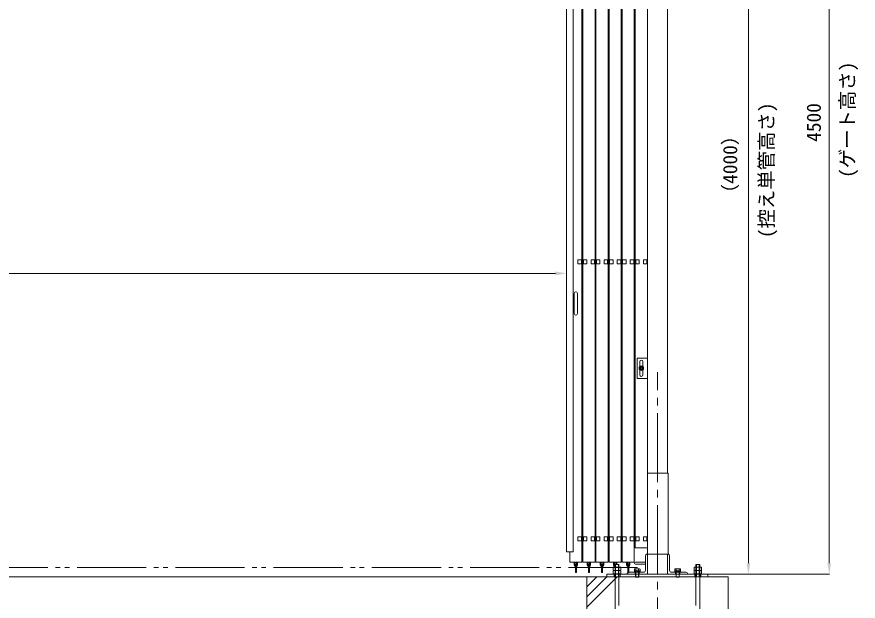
# Model space of a CAD drawing. Units: millimetres, scale not verified. Extents: x 35020 to 55145, y -14438 to 14438.
# Drawn here: x 43099 to 47263, y -11408 to -8516 of the extents above; entities that cross this region are included whole.
import ezdxf
from ezdxf.enums import TextEntityAlignment as Align

# ---------------------------------------------------------------- set-up
doc = ezdxf.new("R2010")
doc.units = ezdxf.units.MM
doc.header["$LTSCALE"] = 38
for name, pattern in [('CHAIN2', [12, 9, -1, 1, -1]), ('DASHED1', [1.8, 1.2, -0.6]), ('DOUBLE_CHAIN2', [12.8, 9, -1, 0.6, -0.6, 0.6, -1])]:
    doc.linetypes.add(name, pattern=pattern)
for name, color, linetype, lineweight in [('0-4_ﾊﾝﾄﾞﾙ', 7, 'Continuous', 18), ('0-5_ﾍﾞｰｽﾗｲﾝ', 5, 'Continuous', 18), ('0-6_ﾎﾞﾙﾄ類', 2, 'Continuous', 18), ('0-8_ﾜｲﾔｰﾛｰﾌﾟ', 7, 'DOUBLE_CHAIN2', 18), ('0-9_基礎工事用PCA小', 7, 'Continuous', 18), ('0-B_寸法', 3, 'Continuous', 18), ('0-C_側固定棒', 7, 'Continuous', 18), ('0-F_中央走行棒', 7, 'Continuous', 18), ('1-0_中央走行棒右', 7, 'Continuous', 18), ('1-3_通芯', 1, 'CHAIN2', 18), ('1-7_標準柱', 7, 'Continuous', 18)]:
    doc.layers.add(name, color=color, linetype=linetype, lineweight=lineweight)
doc.styles.add('ＭＳ ゴシック', font='')
doc.styles.get('ＭＳ ゴシック').set_extended_font_data('MS Gothic')

msp = doc.modelspace()

# ---------------------------------------------------------------- linework, layer by layer
at = {"layer": '0-4_ﾊﾝﾄﾞﾙ'}
for p, q in [((45857.8, -9884.95), (45857.8, -9984.95)), ((45873.8, -9884.95), (45873.8, -9984.95))]:
    msp.add_line(p, q, dxfattribs=at)
for centre, start, end in [((45865.8, -9884.95), 0, 180), ((45865.8, -9984.95), 180, 0)]:
    msp.add_arc(centre, 8, start, end, dxfattribs=at)
at = {"layer": '0-5_ﾍﾞｰｽﾗｲﾝ'}
for p, q in [((46519.8, -11275.5), (47119.8, -11275.5)), ((35419.8, -11287.5), (46619.8, -11287.5))]:
    msp.add_line(p, q, dxfattribs=at)
at = {"layer": '0-6_ﾎﾞﾙﾄ類'}
for p, q in [((46060.27, -11255.48), (46060.27, -11240.9)), ((46079.32, -11255.48), (46079.32, -11240.9)), ((46460.28, -11255.48), (46460.28, -11240.9)), ((46479.33, -11255.48), (46479.33, -11240.9)), ((46060.27, -11258.32), (46060.27, -11272.9)), ((46079.32, -11258.32), (46079.32, -11272.9)), ((46157.97, -11248.5), (46156.12, -11249.55)), ((46156.12, -11249.55), (46156.12, -11258.3)), ((46156.12, -11258.3), (46183.47, -11258.3)), ((46157.97, -11248.5), (46181.62, -11248.5)), ((46158.55, -11258.5), (46181.05, -11258.5)), ((46161.8, -11287.5), (46161.8, -11265.5)), ((46162.98, -11249.55), (46162.98, -11258.3)), ((46163.02, -11290.3), (46163.02, -11265.5)), ((46168.6, -11261.5), (46169.67, -11265.5)), ((46169.92, -11261.5), (46171, -11265.5)), ((46176.62, -11249.55), (46176.62, -11258.3)), ((46177.8, -11287.5), (46177.8, -11265.5)), ((46181.62, -11248.5), (46183.47, -11249.55)), ((46183.47, -11249.55), (46183.47, -11258.3)), ((46357.98, -11248.5), (46356.12, -11249.55)), ((46356.12, -11249.55), (46356.12, -11258.3)), ((46356.12, -11258.3), (46383.47, -11258.3)), ((46357.98, -11248.5), (46381.62, -11248.5)), ((46358.55, -11258.5), (46381.05, -11258.5)), ((46361.8, -11287.5), (46361.8, -11265.5)), ((46362.97, -11249.55), (46362.97, -11258.3)), ((46363.03, -11290.3), (46363.03, -11265.5)), ((46368.6, -11261.5), (46369.68, -11265.5)), ((46369.93, -11261.5), (46371, -11265.5)), ((46376.62, -11249.55), (46376.62, -11258.3)), ((46377.8, -11287.5), (46377.8, -11265.5)), ((46381.62, -11248.5), (46383.47, -11249.55)), ((46383.47, -11249.55), (46383.47, -11258.3)), ((46460.28, -11258.32), (46460.28, -11272.9)), ((46479.33, -11258.32), (46479.33, -11272.9)), ((46161.8, -11287.5), (46163.02, -11290.3)), ((46361.8, -11287.5), (46363.03, -11290.3))]:
    msp.add_line(p, q, dxfattribs=at)
for points in [[(46194.7, -10246.45), (46199.62, -10254.95), (46194.7, -10263.45), (46184.9, -10263.45), (46179.97, -10254.95), (46184.9, -10246.45)], [(46051.32, -11255.48), (46051.32, -11240.9), (46088.28, -11240.9), (46088.28, -11255.48), (46085.8, -11256.9), (46053.8, -11256.9)], [(46451.32, -11255.48), (46451.32, -11240.9), (46488.28, -11240.9), (46488.28, -11255.48), (46485.8, -11256.9), (46453.8, -11256.9)], [(46051.32, -11258.32), (46051.32, -11272.9), (46088.28, -11272.9), (46088.28, -11258.32), (46085.8, -11256.9), (46053.8, -11256.9)], [(46051.8, -11272.9), (46087.8, -11272.9), (46087.8, -11275.5), (46051.8, -11275.5)], [(46183.8, -11258.5), (46183.8, -11261.5), (46155.8, -11261.5), (46155.8, -11258.5)], [(46155.8, -11261.5), (46183.8, -11261.5), (46183.8, -11265.5), (46155.8, -11265.5)], [(46383.8, -11258.5), (46383.8, -11261.5), (46355.8, -11261.5), (46355.8, -11258.5)], [(46355.8, -11261.5), (46383.8, -11261.5), (46383.8, -11265.5), (46355.8, -11265.5)], [(46451.32, -11258.32), (46451.32, -11272.9), (46488.28, -11272.9), (46488.28, -11258.32), (46485.8, -11256.9), (46453.8, -11256.9)], [(46451.8, -11272.9), (46487.8, -11272.9), (46487.8, -11275.5), (46451.8, -11275.5)]]:
    msp.add_lwpolyline(points, close=True, dxfattribs=at)
for points in [[(46163.02, -11290.3), (46176.57, -11290.3), (46176.57, -11265.5)], [(46363.03, -11290.3), (46376.58, -11290.3), (46376.58, -11265.5)], [(46161.8, -11287.5), (46177.8, -11287.5), (46176.57, -11290.3)], [(46361.8, -11287.5), (46377.8, -11287.5), (46376.58, -11290.3)]]:
    msp.add_lwpolyline(points, dxfattribs=at)
for radius in [11, 8.5, 4.75, 4.22]:
    msp.add_circle((46189.8, -10254.95), radius, dxfattribs=at)
for centre, radius, start, end in [((46189.8, -10254.95), 8.9, 132.757, 167.243), ((46189.8, -10254.95), 8.9, 192.757, 227.243), ((46189.8, -10254.95), 8.9, 72.757, 107.243), ((46189.8, -10254.95), 8.9, 252.757, 287.243), ((46189.8, -10254.95), 8.9, 12.757, 47.243), ((46189.8, -10254.95), 8.9, 312.757, 347.243), ((46055.8, -11247.73), 8.95, 240, 300), ((46055.8, -11266.08), 8.95, 60, 120), ((46069.8, -11224.45), 32.45, 252.932, 287.068), ((46069.8, -11289.35), 32.45, 72.932, 107.068), ((46083.8, -11247.73), 8.95, 239.975, 300.025), ((46083.8, -11266.08), 8.95, 59.975, 120.025), ((46159.55, -11254.55), 6.05, 55.616, 124.384), ((46158.55, -11258.3), 0.2, 180, 270), ((46169.8, -11271.12), 22.62, 72.412, 107.588), ((46180.05, -11254.55), 6.05, 55.616, 124.384), ((46181.05, -11258.3), 0.2, 270, 0), ((46359.55, -11254.55), 6.05, 55.616, 124.384), ((46358.55, -11258.3), 0.2, 180, 270), ((46369.8, -11271.12), 22.62, 72.412, 107.588), ((46380.05, -11254.55), 6.05, 55.616, 124.384), ((46381.05, -11258.3), 0.2, 270, 0), ((46455.8, -11247.73), 8.95, 240, 300), ((46455.8, -11266.08), 8.95, 60, 120), ((46469.8, -11224.45), 32.45, 252.932, 287.068), ((46469.8, -11289.35), 32.45, 72.932, 107.068), ((46483.8, -11247.73), 8.95, 239.975, 300.025), ((46483.8, -11266.08), 8.95, 59.975, 120.025)]:
    msp.add_arc(centre, radius, start, end, dxfattribs=at)
at = {"layer": '0-8_ﾜｲﾔｰﾛｰﾌﾟ'}
msp.add_line((46171.4, -11242.5), (37268.2, -11242.5), dxfattribs=at)
at = {"layer": '0-9_基礎工事用PCA小', "color": 4, "linetype": 'DASHED1', "lineweight": 9}
for p, q in [((46055.1, -11275.5), (46055.1, -11287.5)), ((46084.8, -11275.5), (46084.8, -11287.5)), ((46161.8, -11275.5), (46161.8, -11287.5)), ((46177.8, -11275.5), (46177.8, -11287.5)), ((46361.8, -11275.5), (46361.8, -11287.5)), ((46377.8, -11275.5), (46377.8, -11287.5)), ((46454.8, -11275.5), (46454.8, -11287.5)), ((46484.8, -11275.5), (46484.8, -11287.5))]:
    msp.add_line(p, q, dxfattribs=at)
at = {"layer": '0-9_基礎工事用PCA小'}
for p, q in [((45919.8, -11437.5), (46069.8, -11287.5)), ((45919.8, -11387.5), (46019.8, -11287.5)), ((45919.8, -11337.5), (45969.8, -11287.5)), ((46060.27, -11287.5), (46079.32, -11287.5)), ((46479.33, -11287.5), (46460.28, -11287.5))]:
    msp.add_line(p, q, dxfattribs=at)
for points in [[(46060.27, -11804.45), (46060.27, -11227.5), (46079.32, -11227.5), (46079.32, -11429.5)], [(46060.27, -11290), (46062.78, -11287.5), (46062.78, -11227.5), (46076.82, -11227.5), (46076.82, -11287.5), (46079.32, -11290)], [(46479.33, -11804.45), (46479.33, -11227.5), (46460.28, -11227.5), (46460.28, -11429.5)], [(46479.33, -11290), (46476.82, -11287.5), (46476.82, -11227.5), (46462.78, -11227.5), (46462.78, -11287.5), (46460.28, -11290)]]:
    msp.add_lwpolyline(points, dxfattribs=at)
for points in [[(46019.8, -11287.5), (46519.8, -11287.5), (46519.8, -11275.5), (46019.8, -11275.5)], [(45919.8, -12187.5), (46619.8, -12187.5), (46619.8, -11287.5), (45919.8, -11287.5)]]:
    msp.add_lwpolyline(points, close=True, dxfattribs=at)
at = {"layer": '0-B_寸法'}
for p, q in [((47119.8, -6830.5), (47119.8, -11220.5)), ((46719.8, -7330.5), (46719.8, -11220.5)), ((45819.8, -9345.3), (45819.8, -9786.9)), ((37674.8, -9785.9), (45764.8, -9785.9)), ((46320.8, -11275.5), (47120.8, -11275.5)), ((46409.25, -11275.5), (46720.8, -11275.5))]:
    msp.add_line(p, q, dxfattribs=at)
at = {"layer": '0-B_寸法', "color": 91}
for points in [[(45764.8, -9776.73), (45819.8, -9785.9), (45764.8, -9795.08)], [(46710.62, -11220.5), (46719.8, -11275.5), (46728.97, -11220.5)], [(47110.62, -11220.5), (47119.8, -11275.5), (47128.97, -11220.5)]]:
    msp.add_solid(points, dxfattribs=at)
at = {"layer": '0-C_側固定棒'}
for points in [[(46159.8, -11089.95), (46159.8, -7474.95), (46219.8, -7474.95), (46219.8, -11144.95), (46159.8, -11144.95)], [(46179.45, -9738.45), (46162.15, -9738.45), (46162.15, -9718.45), (46179.45, -9718.45)], [(46217.45, -9738.45), (46200.15, -9738.45), (46200.15, -9718.45), (46217.45, -9718.45)], [(46179.45, -11109.95), (46162.15, -11109.95), (46162.15, -11089.95), (46179.45, -11089.95)], [(46217.45, -11109.95), (46200.15, -11109.95), (46200.15, -11089.95), (46217.45, -11089.95)]]:
    msp.add_lwpolyline(points, close=True, dxfattribs=at)
at = {"layer": '0-F_中央走行棒'}
for p, q in [((45922.05, -11228.05), (45922.05, -11214.95)), ((45927.05, -11228.05), (45927.05, -11214.95)), ((45928.1, -11229.45), (45928.1, -11264.45)), ((45933.1, -11264.45), (45933.1, -11229.45)), ((45934.05, -11214.95), (45934.05, -11228.05)), ((45939.05, -11214.95), (45939.05, -11228.05)), ((45986.85, -11228.05), (45986.85, -11214.95)), ((45991.85, -11228.05), (45991.85, -11214.95)), ((45992.9, -11229.45), (45992.9, -11264.45)), ((45997.9, -11264.45), (45997.9, -11229.45)), ((45998.85, -11214.95), (45998.85, -11228.05)), ((46003.85, -11214.95), (46003.85, -11228.05)), ((46051.65, -11228.05), (46051.65, -11214.95)), ((46056.65, -11228.05), (46056.65, -11214.95)), ((46057.7, -11229.45), (46057.7, -11240.9)), ((46063.65, -11214.95), (46063.65, -11227.5)), ((46068.65, -11214.95), (46068.65, -11227.5)), ((46116.45, -11228.05), (46116.45, -11214.95)), ((46121.45, -11228.05), (46121.45, -11214.95)), ((46122.5, -11229.45), (46122.5, -11264.45)), ((46127.5, -11264.45), (46127.5, -11229.45)), ((46128.45, -11214.95), (46128.45, -11228.05)), ((46133.45, -11214.95), (46133.45, -11228.05))]:
    msp.add_line(p, q, dxfattribs=at)
for points in [[(45905.6, -6994.95), (45900.6, -6994.95), (45900.6, -11214.95), (45960.6, -11214.95), (45960.6, -6994.95), (45955.6, -6994.95)], [(45970.4, -6994.95), (45965.4, -6994.95), (45965.4, -11214.95), (46025.4, -11214.95), (46025.4, -6994.95), (46020.4, -6994.95)], [(46035.2, -6994.95), (46030.2, -6994.95), (46030.2, -11214.95), (46090.2, -11214.95), (46090.2, -7045.9)], [(46095, -7050.7), (46095, -11214.95), (46155, -11214.95), (46155, -7301.48)]]:
    msp.add_lwpolyline(points, dxfattribs=at)
for points in [[(45902.95, -9738.45), (45920.25, -9738.45), (45920.25, -9718.45), (45902.95, -9718.45)], [(45940.95, -9738.45), (45958.25, -9738.45), (45958.25, -9718.45), (45940.95, -9718.45)], [(45967.75, -9738.45), (45985.05, -9738.45), (45985.05, -9718.45), (45967.75, -9718.45)], [(46005.75, -9738.45), (46023.05, -9738.45), (46023.05, -9718.45), (46005.75, -9718.45)], [(46032.55, -9738.45), (46049.85, -9738.45), (46049.85, -9718.45), (46032.55, -9718.45)], [(46070.55, -9738.45), (46087.85, -9738.45), (46087.85, -9718.45), (46070.55, -9718.45)], [(46097.35, -9738.45), (46114.65, -9738.45), (46114.65, -9718.45), (46097.35, -9718.45)], [(46135.35, -9738.45), (46152.65, -9738.45), (46152.65, -9718.45), (46135.35, -9718.45)], [(45902.95, -11109.95), (45920.25, -11109.95), (45920.25, -11089.95), (45902.95, -11089.95)], [(45940.95, -11109.95), (45958.25, -11109.95), (45958.25, -11089.95), (45940.95, -11089.95)], [(45967.75, -11109.95), (45985.05, -11109.95), (45985.05, -11089.95), (45967.75, -11089.95)], [(46005.75, -11109.95), (46023.05, -11109.95), (46023.05, -11089.95), (46005.75, -11089.95)], [(46032.55, -11109.95), (46049.85, -11109.95), (46049.85, -11089.95), (46032.55, -11089.95)], [(46070.55, -11109.95), (46087.85, -11109.95), (46087.85, -11089.95), (46070.55, -11089.95)], [(46097.35, -11109.95), (46114.65, -11109.95), (46114.65, -11089.95), (46097.35, -11089.95)], [(46135.35, -11109.95), (46152.65, -11109.95), (46152.65, -11089.95), (46135.35, -11089.95)]]:
    msp.add_lwpolyline(points, close=True, dxfattribs=at)
for centre, radius, start, end in [((45930.55, -11228.05), 8.5, 180, 253.254), ((45930.55, -11228.05), 3.5, 180, 225.592), ((45930.6, -11229.45), 2.5, 0, 180), ((45930.55, -11228.05), 8.5, 287.463, 0), ((45930.55, -11228.05), 3.5, 316.787, 0), ((45995.35, -11228.05), 8.5, 180, 253.254), ((45995.35, -11228.05), 3.5, 180, 225.592), ((45995.4, -11229.45), 2.5, 0, 180), ((45995.35, -11228.05), 8.5, 287.463, 0), ((45995.35, -11228.05), 3.5, 316.787, 0), ((46060.15, -11228.05), 8.5, 180, 253.254), ((46060.15, -11228.05), 3.5, 180, 225.592), ((46060.2, -11229.45), 2.5, 50.879, 180), ((46124.95, -11228.05), 8.5, 180, 253.254), ((46124.95, -11228.05), 3.5, 180, 225.592), ((46125, -11229.45), 2.5, 0, 180), ((46124.95, -11228.05), 8.5, 287.463, 0), ((46124.95, -11228.05), 3.5, 316.787, 0), ((45930.6, -11264.45), 2.5, 180, 0), ((45995.4, -11264.45), 2.5, 180, 0), ((46125, -11264.45), 2.5, 180, 262.366), ((46125, -11264.45), 2.5, 324.554, 0)]:
    msp.add_arc(centre, radius, start, end, dxfattribs=at)
at = {"layer": '1-0_中央走行棒右'}
for p, q in [((45857.25, -11228.05), (45857.25, -11214.95)), ((45862.25, -11228.05), (45862.25, -11214.95)), ((45863.3, -11229.45), (45863.3, -11264.45)), ((45868.3, -11264.45), (45868.3, -11229.45)), ((45869.25, -11214.95), (45869.25, -11228.05)), ((45874.25, -11214.95), (45874.25, -11228.05))]:
    msp.add_line(p, q, dxfattribs=at)
msp.add_lwpolyline([(45835.8, -11164.95), (45835.8, -11214.95), (45895.8, -11214.95), (45895.8, -6994.95), (45890.8, -6994.95)], dxfattribs=at)
for points in [[(45819.8, -11164.95), (45851.8, -11164.95), (45851.8, -8414.95), (45819.8, -8414.95)], [(45876.15, -9738.45), (45893.45, -9738.45), (45893.45, -9718.45), (45876.15, -9718.45)], [(45876.15, -11109.95), (45893.45, -11109.95), (45893.45, -11089.95), (45876.15, -11089.95)]]:
    msp.add_lwpolyline(points, close=True, dxfattribs=at)
for centre, radius, start, end in [((45865.75, -11228.05), 8.5, 180, 253.254), ((45865.75, -11228.05), 3.5, 180, 225.592), ((45865.8, -11229.45), 2.5, 0, 180), ((45865.75, -11228.05), 8.5, 287.463, 0), ((45865.75, -11228.05), 3.5, 316.787, 0), ((45865.8, -11264.45), 2.5, 180, 0)]:
    msp.add_arc(centre, radius, start, end, dxfattribs=at)
at = {"layer": '1-3_通芯'}
msp.add_line((46269.8, -12187.5), (46269.8, -10275.5), dxfattribs=at)
at = {"layer": '1-7_標準柱'}
for p, q in [((46219.8, -10775.5), (46219.8, -7325.5)), ((46319.8, -10775.5), (46319.8, -7325.5)), ((46182.3, -10222.5), (46182.3, -10246.9)), ((46197.3, -10246.9), (46197.3, -10222.5)), ((46182.3, -10262.98), (46182.3, -10288.5)), ((46197.3, -10288.5), (46197.3, -10262.98)), ((46209.8, -11185.5), (46209.8, -11255.5)), ((46329.8, -11185.5), (46329.8, -11255.5)), ((46199.8, -11265.5), (46129.8, -11265.5)), ((46219.8, -11275.5), (46319.8, -11275.5)), ((46339.8, -11265.5), (46409.8, -11265.5))]:
    msp.add_line(p, q, dxfattribs=at)
at = {"layer": '1-7_標準柱', "color": 4, "linetype": 'DASHED1', "lineweight": 9}
for p, q in [((46159.8, -11265.5), (46159.8, -11275.5)), ((46179.8, -11265.5), (46179.8, -11275.5)), ((46359.8, -11265.5), (46359.8, -11275.5)), ((46379.8, -11265.5), (46379.8, -11275.5))]:
    msp.add_line(p, q, dxfattribs=at)
at = {"layer": '1-7_標準柱'}
for points in [[(46219.8, -10205.5), (46169.8, -10205.5), (46169.8, -10305.5), (46219.8, -10305.5)], [(46323, -10775.5), (46219.8, -10775.5), (46219.8, -11175.5), (46323, -11175.5)]]:
    msp.add_lwpolyline(points, close=True, dxfattribs=at)
for points in [[(46119.8, -11275.5), (46219.8, -11275.5), (46219.8, -11175.5)], [(46419.8, -11275.5), (46319.8, -11275.5), (46319.8, -11175.5)], [(46160.8, -11215.5), (46209.8, -11215.5), (46209.8, -11225.5), (46160.8, -11225.5)]]:
    msp.add_lwpolyline(points, dxfattribs=at)
for centre, radius, start, end in [((46189.8, -10222.5), 7.5, 0, 180), ((46189.8, -10288.5), 7.5, 180, 0), ((46219.8, -11185.5), 10, 90, 180), ((46319.8, -11185.5), 10, 0, 90), ((46160.8, -11220.5), 5, 90, 270), ((46129.8, -11275.5), 10, 90, 180), ((46199.8, -11255.5), 10, 270, 0), ((46339.8, -11255.5), 10, 180, 270), ((46409.8, -11275.5), 10, 0, 90)]:
    msp.add_arc(centre, radius, start, end, dxfattribs=at)

# ---------------------------------------------------------------- texts
at = {"layer": '0-B_寸法', "style": 'ＭＳ ゴシック'}
for s, p in [('(ゲート高さ)', (47265.4, -9313.5)), ('4500', (47099.4, -9134.6)), ('(控え単管高さ)', (46865.4, -9611.5)), ('（4000）', (46685.55, -9438.92))]:
    msp.add_text(s, height=70.38, rotation=90, dxfattribs=at).set_placement(p, align=Align.BOTTOM_LEFT)

doc.saveas('drawing.dxf')
